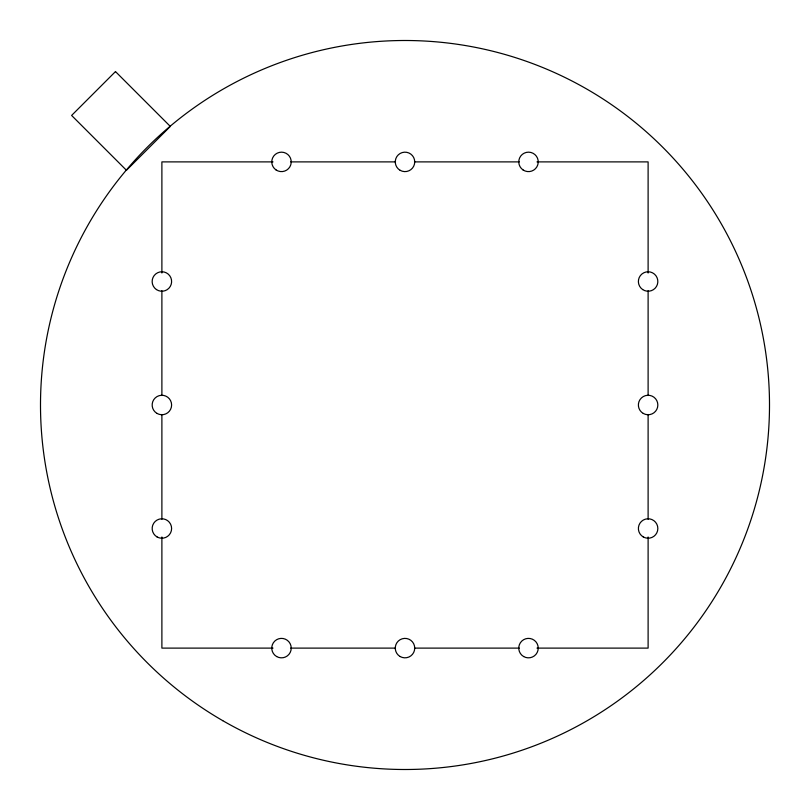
<?xml version="1.0" encoding="UTF-8"?>
<svg xmlns="http://www.w3.org/2000/svg" width="810" height="810" viewBox="0 0 810 810"><rect width="100%" height="100%" fill="white"/><g stroke="black" fill="none" stroke-linecap="round" stroke-linejoin="round"><path stroke-width="1.21" d="M273.021 161.889L161.889 161.889L161.889 273.021M290.709 161.889L395.523 161.889M414.477 161.889L519.291 161.889M536.979 161.889L648.111 161.889L648.111 273.021M273.021 648.111L161.889 648.111L161.889 536.979M290.709 648.111L395.523 648.111M414.477 648.111L519.291 648.111M536.979 648.111L648.111 648.111L648.111 536.979M648.111 290.709L648.111 395.523M648.111 414.477L648.111 519.291M161.889 290.709L161.889 395.523M161.889 414.477L161.889 519.291M115.486 71.574L71.614 115.445L126.451 170.282L170.323 126.421L115.486 71.574M222.75 720.667A364.5 364.5 0 0 0 769.5 405A364.5 364.5 0 0 0 222.75 89.333A364.5 364.5 0 0 0 222.75 720.667M400.14 170.313A9.72 9.72 0 0 0 414.72 161.889A9.72 9.72 0 0 0 400.14 153.465A9.72 9.72 0 0 0 400.14 170.313M400.14 656.535A9.72 9.72 0 0 0 414.72 648.111A9.72 9.72 0 0 0 400.14 639.687A9.72 9.72 0 0 0 400.14 656.535M523.047 169.938A9.72 9.72 0 0 0 538.204 162.577A9.72 9.72 0 0 0 524.252 153.141A9.72 9.72 0 0 0 523.047 169.938M276.048 169.938A9.72 9.72 0 0 0 291.195 162.577A9.72 9.72 0 0 0 277.253 153.141A9.72 9.72 0 0 0 276.048 169.938M643.251 413.424A9.72 9.72 0 0 0 657.841 405A9.72 9.72 0 0 0 643.251 396.576A9.72 9.72 0 0 0 643.251 413.424M642.664 289.555A9.72 9.72 0 0 0 657.811 282.194A9.72 9.72 0 0 0 643.869 272.747A9.72 9.72 0 0 0 642.664 289.555M643.251 536.919A9.72 9.72 0 0 0 657.841 528.505A9.72 9.72 0 0 0 643.251 520.081A9.72 9.72 0 0 0 643.251 536.919M157.029 413.424A9.72 9.72 0 0 0 171.609 405A9.72 9.72 0 0 0 157.029 396.576A9.72 9.72 0 0 0 157.029 413.424M156.431 289.555A9.72 9.72 0 0 0 171.588 282.194A9.72 9.72 0 0 0 157.636 272.747A9.72 9.72 0 0 0 156.431 289.555M157.029 536.919A9.72 9.72 0 0 0 171.609 528.505A9.72 9.72 0 0 0 157.029 520.081A9.72 9.72 0 0 0 157.029 536.919M276.635 656.535A9.72 9.72 0 0 0 291.225 648.111A9.72 9.72 0 0 0 276.635 639.687A9.72 9.72 0 0 0 276.635 656.535M523.635 656.535A9.72 9.72 0 0 0 538.225 648.111A9.72 9.72 0 0 0 523.635 639.687A9.72 9.72 0 0 0 523.635 656.535"/></g></svg>
